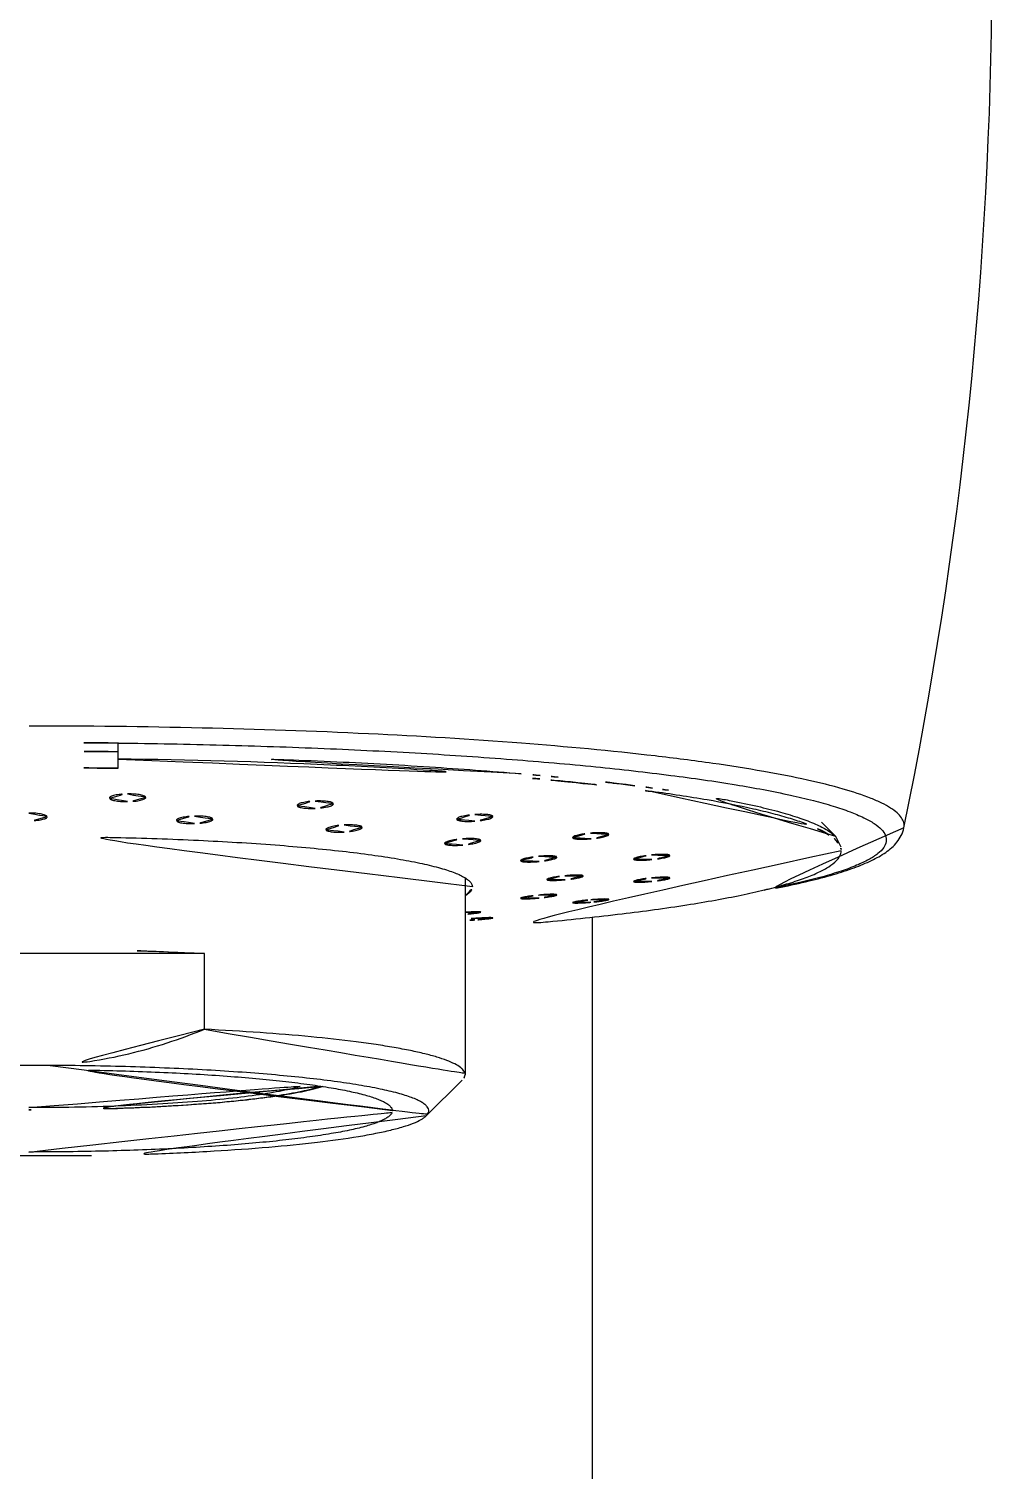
# Model space of a CAD drawing. Extents: x 16296671794 to 16296673174, y -37409618104 to -37409617131.
# Drawn here: x 16296672569.08 to 16296672595.58, y -37409617323.59 to -37409617283.7 of the extents above; entities that cross this region are included whole.
import ezdxf

# ---------------------------------------------------------------- set-up
doc = ezdxf.new("R2010")
doc.units = 0
doc.header["$LTSCALE"] = 10
doc.header["$MEASUREMENT"] = 0
for name, color, linetype in [('3100755', 7, 'CONTINUOUS'), ('3100755_1_1', 7, 'CONTINUOUS'), ('3500S01', 7, 'CONTINUOUS'), ('COLOR12', 7, 'CONTINUOUS')]:
    doc.layers.add(name, color=color, linetype=linetype)

msp = doc.modelspace()

# ---------------------------------------------------------------- linework, layer by layer
at = {"layer": '3100755', "color": 9, "linetype": 'Continuous'}
for p, q in [((16296672569.075399, -37409617313.432137), (16296672569.096479, -37409617313.432137)), ((16296672569.096479, -37409617313.432137), (16296672569.117559, -37409617313.432137)), ((16296672569.117559, -37409617313.432137), (16296672569.138639, -37409617313.432121))]:
    msp.add_line(p, q, dxfattribs=at)
at = {"layer": '3100755', "color": 7, "linetype": 'Continuous'}
msp.add_line((16296672569.138691, -37409617313.435349), (16296672569.075399, -37409617313.435379), dxfattribs=at)
for points, knots in [([(16296672569.075399, -37409617313.375351), (16296672569.91263, -37409617313.375351), (16296672571.14238, -37409617313.354118), (16296672572.73175, -37409617313.279152), (16296672573.804831, -37409617313.204247), (16296672574.757839, -37409617313.111542), (16296672575.46493, -37409617313.017723), (16296672575.95191, -37409617312.932907), (16296672576.253901, -37409617312.869919), (16296672576.51038, -37409617312.804649), (16296672576.664511, -37409617312.755417), (16296672576.733141, -37409617312.729637)], [0, 0, 0, 0, 0.325940725, 0.478672712, 0.619412095, 0.744671967, 0.851393588, 0.896998827, 0.937086136, 0.971460009, 1, 1, 1, 1]), ([(16296672577.15225, -37409617312.795509), (16296672577.06212, -37409617312.822166), (16296672576.86894, -37409617312.87281), (16296672576.55884, -37409617312.940033), (16296672576.211679, -37409617313.003433), (16296672575.677311, -37409617313.086533), (16296672574.924471, -37409617313.178146), (16296672573.92971, -37409617313.268341), (16296672572.829309, -37409617313.340897), (16296672571.220961, -37409617313.413383), (16296672569.98101, -37409617313.434639), (16296672569.138691, -37409617313.435349)], [0, 0, 0, 0, 0.035000212, 0.074330733, 0.118137045, 0.166398046, 0.275699621, 0.400483612, 0.538315601, 0.686329618, 1, 1, 1, 1])]:
    msp.add_open_spline(points, degree=3, knots=knots, dxfattribs=at)
at = {"layer": '3100755', "color": 9, "linetype": 'Continuous'}
msp.add_open_spline([(16296672577.09535, -37409617312.78656), (16296672577.01646, -37409617312.812073), (16296672576.842751, -37409617312.861076), (16296672576.558189, -37409617312.926628), (16296672576.229891, -37409617312.989708), (16296672575.71126, -37409617313.073967), (16296672574.96907, -37409617313.167427), (16296672573.97863, -37409617313.25985), (16296672572.87351, -37409617313.334549), (16296672571.247881, -37409617313.40947), (16296672569.992439, -37409617313.431396), (16296672569.138639, -37409617313.432121)], degree=3, knots=[0, 0, 0, 0, 0.031087563, 0.067623262, 0.109464927, 0.156411523, 0.264608051, 0.389860638, 0.529343953, 0.679872659, 1, 1, 1, 1], dxfattribs=at)
at = {"layer": '3100755_1_1', "color": 7, "linetype": 'Continuous'}
for p, q in [((16296672581.075399, -37409617307.060028), (16296672581.075399, -37409617312.466713)), ((16296672573.906059, -37409617309.132637), (16296672564.24474, -37409617309.132637)), ((16296672573.906059, -37409617311.219048), (16296672573.906059, -37409617309.132637)), ((16296672569.65447, -37409617312.21257), (16296672568.49633, -37409617312.21257)), ((16296672580.003281, -37409617313.603073), (16296672580.996731, -37409617312.62252)), ((16296672567.358919, -37409617314.694321), (16296672570.79187, -37409617314.694321))]:
    msp.add_line(p, q, dxfattribs=at)
msp.add_arc((16296672569.152491, -37409617407.027901), 98.010607, 87.22006588, 90.0450246, dxfattribs=at)
for points, knots in [([(16296672573.906059, -37409617311.219048), (16296672573.566919, -37409617311.354683), (16296672572.879881, -37409617311.604927), (16296672571.8253, -37409617311.907852), (16296672570.74791, -37409617312.118088), (16296672570.019501, -37409617312.193481), (16296672569.65447, -37409617312.21257)], [0, 0, 0, 0, 0.249905791, 0.499868901, 0.749917598, 1, 1, 1, 1]), ([(16296672573.906059, -37409617311.219048), (16296672574.41704, -37409617311.244568), (16296672575.39506, -37409617311.302559), (16296672576.7852, -37409617311.416237), (16296672577.847151, -37409617311.532158), (16296672578.60881, -37409617311.636993), (16296672579.10807, -37409617311.716782), (16296672579.55504, -37409617311.800293), (16296672579.94746, -37409617311.887047), (16296672580.283369, -37409617311.976509), (16296672580.56139, -37409617312.068092), (16296672580.780279, -37409617312.161217), (16296672580.923241, -37409617312.24511), (16296672581.003799, -37409617312.315331), (16296672581.044411, -37409617312.364708), (16296672581.06955, -37409617312.4151), (16296672581.07539, -37409617312.450081), (16296672581.07539, -37409617312.466713)], [0, 0, 0, 0, 0.207293019, 0.396929211, 0.565084679, 0.640043389, 0.708426696, 0.76991917, 0.8242526, 0.871226547, 0.910717681, 0.942737546, 0.967521348, 0.977428665, 0.985903734, 0.993265066, 1, 1, 1, 1]), ([(16296672569.65447, -37409617312.21257), (16296672570.39271, -37409617312.217003), (16296672571.487579, -37409617312.235947), (16296672572.925039, -37409617312.287552), (16296672573.95067, -37409617312.337852), (16296672574.925631, -37409617312.399651), (16296672575.83976, -37409617312.472282), (16296672576.68359, -37409617312.554916), (16296672577.44836, -37409617312.646667), (16296672578.126221, -37409617312.746422), (16296672578.71019, -37409617312.853073), (16296672579.13426, -37409617312.950996), (16296672579.42111, -37409617313.034187), (16296672579.59745, -37409617313.094131), (16296672579.74666, -37409617313.154877), (16296672579.868509, -37409617313.216331), (16296672579.96306, -37409617313.278427), (16296672580.030519, -37409617313.341591), (16296672580.07089, -37409617313.40757), (16296672580.079729, -37409617313.477623), (16296672580.05455, -37409617313.545937), (16296672580.022381, -37409617313.584213), (16296672580.00322, -37409617313.603111)], [0, 0, 0, 0, 0.205048838, 0.304105976, 0.399500691, 0.490250166, 0.575432142, 0.654187663, 0.7257276, 0.789350919, 0.844458833, 0.890573851, 0.910155384, 0.927390833, 0.942282627, 0.954867216, 0.965240655, 0.973601407, 0.98036247, 0.986301604, 0.992521756, 1, 1, 1, 1]), ([(16296672579.07539, -37409617313.460243), (16296672579.07539, -37409617313.441223), (16296672579.065611, -37409617313.399857), (16296672579.02598, -37409617313.342987), (16296672578.96361, -37409617313.28788), (16296672578.878309, -37409617313.233597), (16296672578.769991, -37409617313.179863), (16296672578.638639, -37409617313.126694), (16296672578.48443, -37409617313.074226), (16296672578.23527, -37409617313.001511), (16296672577.86857, -37409617312.915627), (16296672577.365009, -37409617312.821762), (16296672576.781839, -37409617312.733597), (16296672576.12463, -37409617312.652077), (16296672575.39962, -37409617312.578079), (16296672574.61377, -37409617312.51236), (16296672573.77462, -37409617312.455589), (16296672572.573271, -37409617312.391449), (16296672571.001829, -37409617312.33844), (16296672569.72576, -37409617312.324417), (16296672569.075399, -37409617312.324417)], [0, 0, 0, 0, 0.00559185, 0.012093035, 0.020102368, 0.029938429, 0.041756741, 0.055633339, 0.071600387, 0.089658568, 0.131976168, 0.182332597, 0.240330541, 0.305466465, 0.377151212, 0.454724822, 0.53746264, 0.624588154, 0.808660907, 1, 1, 1, 1]), ([(16296672581.07539, -37409617312.466713), (16296672581.07539, -37409617312.49353), (16296672581.05855, -37409617312.553162), (16296672581.01988, -37409617312.599663), (16296672580.996719, -37409617312.62252)], [0, 0, 0, 0, 0.451863276, 1, 1, 1, 1]), ([(16296672569.075399, -37409617314.596039), (16296672569.72576, -37409617314.596039), (16296672571.00182, -37409617314.582024), (16296672572.57325, -37409617314.529007), (16296672573.774599, -37409617314.464867), (16296672574.61376, -37409617314.408096), (16296672575.399611, -37409617314.342392), (16296672576.12462, -37409617314.268379), (16296672576.78183, -37409617314.186859), (16296672577.365, -37409617314.098701), (16296672577.868561, -37409617314.004829), (16296672578.23526, -37409617313.918953), (16296672578.484421, -37409617313.846237), (16296672578.63863, -37409617313.793777), (16296672578.769991, -37409617313.740623), (16296672578.878309, -37409617313.686859), (16296672578.9636, -37409617313.632584), (16296672579.02598, -37409617313.577477), (16296672579.065611, -37409617313.520607), (16296672579.07539, -37409617313.47924), (16296672579.07539, -37409617313.460243)], [0, 0, 0, 0, 0.191338267, 0.375410317, 0.462535597, 0.545273403, 0.622847245, 0.694532265, 0.75966846, 0.817666635, 0.868023208, 0.910340926, 0.9283992, 0.944366323, 0.95824298, 0.970061385, 0.979897515, 0.987906897, 0.994408136, 1, 1, 1, 1]), ([(16296672580.00322, -37409617313.603111), (16296672579.984631, -37409617313.621452), (16296672579.940269, -37409617313.657639), (16296672579.826521, -37409617313.729012), (16296672579.637529, -37409617313.813843), (16296672579.357519, -37409617313.907944), (16296672579.01033, -37409617313.999672), (16296672578.598129, -37409617314.088333), (16296672577.92765, -37409617314.208031), (16296672576.948441, -37409617314.340279), (16296672575.62351, -37409617314.470833), (16296672574.126551, -37409617314.576157), (16296672572.49682, -37409617314.653343), (16296672571.370211, -37409617314.683937), (16296672570.79187, -37409617314.694321)], [0, 0, 0, 0, 0.00839015, 0.01831172, 0.043085111, 0.074698714, 0.113177859, 0.158401682, 0.210147449, 0.331991351, 0.475778407, 0.637883485, 0.814137258, 1, 1, 1, 1])]:
    msp.add_open_spline(points, degree=3, knots=knots, dxfattribs=at)
at = {"layer": '3500S01', "color": 9, "linetype": 'Continuous'}
msp.add_line((16296672589.649229, -37409617307.320236), (16296672589.608379, -37409617307.328468), dxfattribs=at)
at = {"layer": '3500S01', "color": 7, "linetype": 'Continuous'}
msp.add_line((16296672584.575399, -37409617308.134117), (16296672584.575399, -37409617323.592567), dxfattribs=at)
for centre, radius, start, end in [((16296672477.242371, -37409617281.84581), 118.333027, 348.38245005, 11.14132538), ((16296672569.07793, -37409617491.710564), 188.143786, 89.25171886, 90.00076498)]:
    msp.add_arc(centre, radius, start, end, dxfattribs=at)
at = {"layer": '3500S01', "color": 9, "linetype": 'Continuous'}
for centre, radius, start, end in [((16296672569.077089, -37409617510.002007), 206.672905, 89.31882421, 90.00043713), ((16296672584.153749, -37409617280.144173), 27.726143, 280.7017177, 281.3459387)]:
    msp.add_arc(centre, radius, start, end, dxfattribs=at)
for points, knots in [([(16296672593.15122, -37409617305.675262), (16296672593.16037, -37409617305.630783), (16296672593.158689, -37409617305.531853), (16296672593.088261, -37409617305.388924), (16296672592.95986, -37409617305.252853), (16296672592.775089, -37409617305.119507), (16296672592.533331, -37409617304.987663), (16296672592.102579, -37409617304.799881), (16296672591.417879, -37409617304.579224), (16296672590.429119, -37409617304.337318), (16296672589.229811, -37409617304.10611), (16296672587.83144, -37409617303.888718), (16296672585.61261, -37409617303.606773), (16296672582.45611, -37409617303.316467), (16296672578.30098, -37409617303.065697), (16296672573.78137, -37409617302.910896), (16296672570.664989, -37409617302.876129), (16296672569.07583, -37409617302.876129)], [0, 0, 0, 0, 0.005533986, 0.011600593, 0.018985745, 0.028132125, 0.039261922, 0.052482435, 0.085339975, 0.126751343, 0.176477059, 0.234119946, 0.299170265, 0.448997472, 0.620269247, 0.806354187, 1, 1, 1, 1]), ([(16296672571.53404, -37409617303.343712), (16296672572.49254, -37409617303.355118), (16296672574.382271, -37409617303.390831), (16296672577.16151, -37409617303.484222), (16296672579.81715, -37409617303.615402), (16296672582.30908, -37409617303.782249), (16296672584.599319, -37409617303.982063), (16296672586.653111, -37409617304.211388), (16296672588.439301, -37409617304.466537), (16296672589.745541, -37409617304.707558), (16296672590.63448, -37409617304.916321), (16296672591.182051, -37409617305.068039), (16296672591.64584, -37409617305.222908), (16296672592.0245, -37409617305.380157), (16296672592.31806, -37409617305.539421), (16296672592.526711, -37409617305.701271), (16296672592.65447, -37409617305.871986), (16296672592.681101, -37409617306.061478), (16296672592.594521, -37409617306.241592), (16296672592.4224, -37409617306.405472), (16296672592.167299, -37409617306.565933), (16296672591.827049, -37409617306.723991), (16296672591.40151, -37409617306.880074), (16296672590.8915, -37409617307.033249), (16296672590.298651, -37409617307.182983), (16296672589.87455, -37409617307.274643), (16296672589.649229, -37409617307.320236)], [0, 0, 0, 0, 0.114987318, 0.226718605, 0.333566905, 0.433925708, 0.526297047, 0.609321307, 0.681792067, 0.742704393, 0.768579277, 0.791306103, 0.810842268, 0.827196957, 0.840441462, 0.850779102, 0.858719691, 0.865389968, 0.87256881, 0.881734952, 0.893631942, 0.908570583, 0.926668289, 0.947960489, 0.972422894, 1, 1, 1, 1])]:
    msp.add_open_spline(points, degree=3, knots=knots, dxfattribs=at)
at = {"layer": '3500S01', "color": 7, "linetype": 'Continuous'}
msp.add_open_spline([(16296672593.15122, -37409617305.675278), (16296672593.13595, -37409617305.74955), (16296672593.08634, -37409617305.890984), (16296672592.925739, -37409617306.131081), (16296672592.6511, -37409617306.37146), (16296672592.245371, -37409617306.591087), (16296672591.762449, -37409617306.789932), (16296672591.18582, -37409617306.974747), (16296672590.511801, -37409617307.150909), (16296672589.739389, -37409617307.319794), (16296672589.19014, -37409617307.421959), (16296672588.899481, -37409617307.472397)], degree=3, knots=[0, 0, 0, 0, 0.047421339, 0.092369685, 0.179414597, 0.272289026, 0.379973287, 0.505640474, 0.650670815, 0.815512699, 1, 1, 1, 1], dxfattribs=at)
at = {"layer": 'COLOR12', "color": 7, "linetype": 'Continuous'}
for p, q in [((16296672571.5254, -37409617304.038223), (16296672571.5254, -37409617303.332527)), ((16296672590.8815, -37409617305.525047), (16296672591.27887, -37409617305.917259)), ((16296672591.4254, -37409617306.207474), (16296672591.27887, -37409617305.917259)), ((16296672583.094469, -37409617307.526878), (16296672583.103479, -37409617307.526016)), ((16296672583.11227, -37409617307.608559), (16296672583.103479, -37409617307.609383))]:
    msp.add_line(p, q, dxfattribs=at)
for centre, radius, start, end in [((16296672569.07666, -37409617489.422638), 185.400588, 89.24319554, 90.00043713), ((16296672574.21907, -37409617401.38253), 97.457734, 84.75332083, 85.05920507), ((16296672574.32584, -37409617400.085983), 96.255794, 84.74551428, 85.05524784), ((16296672574.80393, -37409617394.984253), 91.032781, 84.43805543, 84.75153965), ((16296672574.91544, -37409617393.707039), 89.849664, 84.42992182, 84.74740431), ((16296672576.891251, -37409617374.415314), 70.457307, 82.77928643, 84.50623618), ((16296672578.709999, -37409617359.889847), 55.818448, 82.2505249, 82.7573269), ((16296672578.55003, -37409617361.205963), 57.045659, 82.2681452, 82.7645923), ((16296672579.52429, -37409617353.936371), 49.809545, 81.7450834, 82.2552401), ((16296672581.23214, -37409617308.862373), 2.891111, 94.4383756, 94.8045903), ((16296672580.772129, -37409617303.226013), 2.934535, 274.6180706, 274.9869709), ((16296672584.802231, -37409617308.934311), 3.123777, 94.9190867, 95.2496574), ((16296672584.252991, -37409617302.795113), 3.197334, 275.0488674, 275.3758862), ((16296672583.41604, -37409617309.854568), 3.40854, 95.2612728, 95.5454599), ((16296672586.575569, -37409617310.20388), 3.798496, 95.4955043, 95.7267737), ((16296672585.82848, -37409617302.603317), 3.966976, 275.544916, 275.7659856), ((16296672582.77132, -37409617303.07177), 3.548012, 275.3719284, 275.6469364), ((16296672584.24156, -37409617311.247063), 4.274246, 95.5875419, 95.7668554), ((16296672583.383671, -37409617302.591377), 4.536882, 275.5874331, 275.754916), ((16296672586.689671, -37409617311.977226), 4.945673, 95.5448072, 95.6749263), ((16296672585.71147, -37409617301.952583), 5.2244, 275.4953955, 275.6167284), ((16296672582.008261, -37409617317.761421), 9.61726, 93.9623631, 95.5887383)]:
    msp.add_arc(centre, radius, start, end, dxfattribs=at)
for points, knots in [([(16296672582.622681, -37409617304.188431), (16296672581.782669, -37409617304.115723), (16296672580.03476, -37409617303.986298), (16296672576.336399, -37409617303.786652), (16296672573.47633, -37409617303.708672), (16296672571.5254, -37409617303.684227)], [0, 0, 0, 0, 0.227658187, 0.473192927, 1, 1, 1, 1]), ([(16296672571.5254, -37409617303.783577), (16296672573.47438, -37409617303.807999), (16296672576.33172, -37409617303.885872), (16296672580.026739, -37409617304.085167), (16296672581.77327, -37409617304.21434), (16296672582.61268, -37409617304.286919)], [0, 0, 0, 0, 0.526757203, 0.772299784, 1, 1, 1, 1]), ([(16296672583.627041, -37409617304.380058), (16296672583.811171, -37409617304.397987), (16296672584.51453, -37409617304.468788), (16296672585.21698, -37409617304.548798), (16296672585.73473, -37409617304.614548)], [0, 0, 0, 0, 0.26170739, 1, 1, 1, 1]), ([(16296672571.28956, -37409617304.856857), (16296672571.289551, -37409617304.849289), (16296672571.300501, -37409617304.831123), (16296672571.33144, -37409617304.812927), (16296672571.377769, -37409617304.794739), (16296672571.439529, -37409617304.77887), (16296672571.51449, -37409617304.765182), (16296672571.632389, -37409617304.750618), (16296672571.72551, -37409617304.745682), (16296672571.789539, -37409617304.744743)], [0, 0, 0, 0, 0.043060549, 0.108887554, 0.203126075, 0.324945973, 0.470817047, 0.636018182, 1, 1, 1, 1]), ([(16296672571.789539, -37409617304.954987), (16296672571.72562, -37409617304.956001), (16296672571.63258, -37409617304.953857), (16296672571.514629, -37409617304.942574), (16296672571.43961, -37409617304.931023), (16296672571.377939, -37409617304.91655), (16296672571.336189, -37409617304.901863), (16296672571.31172, -37409617304.888069), (16296672571.29682, -37409617304.876556), (16296672571.28956, -37409617304.864357), (16296672571.28956, -37409617304.856857)], [0, 0, 0, 0, 0.364910206, 0.530341783, 0.676224827, 0.797818392, 0.891633442, 0.927811737, 0.957185645, 1, 1, 1, 1]), ([(16296672571.789539, -37409617304.744743), (16296672571.853439, -37409617304.743782), (16296672571.946449, -37409617304.745911), (16296672572.06439, -37409617304.756958), (16296672572.1394, -37409617304.768272), (16296672572.20108, -37409617304.782463), (16296672572.242849, -37409617304.796913), (16296672572.26733, -37409617304.810539), (16296672572.28223, -37409617304.821922), (16296672572.289511, -37409617304.834053), (16296672572.28952, -37409617304.841507)], [0, 0, 0, 0, 0.365156212, 0.53068221, 0.676627582, 0.798231972, 0.8919738, 0.928084669, 0.957371434, 1, 1, 1, 1]), ([(16296672572.28952, -37409617304.841507), (16296672572.28953, -37409617304.849083), (16296672572.278549, -37409617304.867233), (16296672572.24765, -37409617304.885498), (16296672572.20133, -37409617304.903862), (16296672572.13958, -37409617304.919983), (16296672572.064619, -37409617304.933937), (16296672571.946711, -37409617304.948883), (16296672571.853571, -37409617304.953979), (16296672571.789539, -37409617304.954987)], [0, 0, 0, 0, 0.042984049, 0.108862002, 0.203171453, 0.325037762, 0.470936783, 0.636135195, 1, 1, 1, 1]), ([(16296672576.45216, -37409617305.062088), (16296672576.452141, -37409617305.054672), (16296672576.4634, -37409617305.036819), (16296672576.49412, -37409617305.018669), (16296672576.540461, -37409617304.999817), (16296672576.60219, -37409617304.982803), (16296672576.67713, -37409617304.967484), (16296672576.79493, -37409617304.950081), (16296672576.88806, -37409617304.942642), (16296672576.952141, -37409617304.939873)], [0, 0, 0, 0, 0.042068189, 0.107870584, 0.202437711, 0.324626976, 0.470782941, 0.636132829, 1, 1, 1, 1]), ([(16296672576.952141, -37409617304.939873), (16296672577.015909, -37409617304.937103), (16296672577.10878, -37409617304.936432), (16296672577.226761, -37409617304.943558), (16296672577.30179, -37409617304.952171), (16296672577.36348, -37409617304.963913), (16296672577.4053, -37409617304.976433), (16296672577.42988, -37409617304.988747), (16296672577.44471, -37409617304.999039), (16296672577.45211, -37409617305.010551), (16296672577.45211, -37409617305.017639)], [0, 0, 0, 0, 0.367490551, 0.533853041, 0.680286818, 0.801916195, 0.895085657, 0.930650405, 0.959204653, 1, 1, 1, 1]), ([(16296672586.22473, -37409617304.678917), (16296672586.731001, -37409617304.747719), (16296672587.66441, -37409617304.88797), (16296672588.77426, -37409617305.09996), (16296672589.53602, -37409617305.281952), (16296672590.011641, -37409617305.414467), (16296672590.419991, -37409617305.549507), (16296672590.666401, -37409617305.648781), (16296672590.777201, -37409617305.699898)], [0, 0, 0, 0, 0.327654762, 0.60521471, 0.724283746, 0.829839612, 0.921745644, 1, 1, 1, 1]), ([(16296672591.27886, -37409617305.917259), (16296672591.2111, -37409617305.850357), (16296672591.030279, -37409617305.722092), (16296672590.69442, -37409617305.555977), (16296672590.25861, -37409617305.391899), (16296672589.72434, -37409617305.230972), (16296672589.093281, -37409617305.074028), (16296672588.069731, -37409617304.859543), (16296672587.251289, -37409617304.726418), (16296672586.6758, -37409617304.642899)], [0, 0, 0, 0, 0.059292467, 0.136615899, 0.23305317, 0.348866579, 0.483935831, 0.637871913, 1, 1, 1, 1]), ([(16296672569.075399, -37409617305.269691), (16296672569.13936, -37409617305.269691), (16296672569.23243, -37409617305.273239), (16296672569.350349, -37409617305.286072), (16296672569.42532, -37409617305.29866), (16296672569.487089, -37409617305.313629), (16296672569.533409, -37409617305.331146), (16296672569.564449, -37409617305.348938), (16296672569.575371, -37409617305.36702), (16296672569.57538, -37409617305.374573)], [0, 0, 0, 0, 0.364475106, 0.529792386, 0.675664997, 0.797364987, 0.891379835, 0.956968227, 1, 1, 1, 1]), ([(16296672569.57538, -37409617305.374573), (16296672569.57539, -37409617305.382141), (16296672569.56448, -37409617305.400291), (16296672569.533501, -37409617305.418282), (16296672569.487181, -37409617305.436081), (16296672569.425421, -37409617305.451378), (16296672569.350439, -37409617305.464279), (16296672569.232491, -37409617305.477493), (16296672569.139391, -37409617305.481163), (16296672569.075399, -37409617305.481163)], [0, 0, 0, 0, 0.043086373, 0.108783025, 0.20287853, 0.3246047, 0.470461171, 0.635724129, 1, 1, 1, 1]), ([(16296672573.133421, -37409617305.471802), (16296672573.133421, -37409617305.464272), (16296672573.14448, -37409617305.446182), (16296672573.175341, -37409617305.427872), (16296672573.22167, -37409617305.409264), (16296672573.283421, -37409617305.392731), (16296672573.35837, -37409617305.378159), (16296672573.476219, -37409617305.362099), (16296672573.569349, -37409617305.355888), (16296672573.6334, -37409617305.354012)], [0, 0, 0, 0, 0.042764351, 0.108681603, 0.203109739, 0.325091403, 0.471049913, 0.636250267, 1, 1, 1, 1]), ([(16296672573.6334, -37409617305.354012), (16296672573.697241, -37409617305.352142), (16296672573.790171, -37409617305.352859), (16296672573.908131, -37409617305.361961), (16296672573.98315, -37409617305.371948), (16296672574.04483, -37409617305.384941), (16296672574.08663, -37409617305.398468), (16296672574.11116, -37409617305.411491), (16296672574.12604, -37409617305.422371), (16296672574.133369, -37409617305.434227), (16296672574.133381, -37409617305.441528)], [0, 0, 0, 0, 0.366226498, 0.532128209, 0.678280705, 0.799871888, 0.893330762, 0.929187941, 0.958146973, 1, 1, 1, 1]), ([(16296672576.952141, -37409617305.140663), (16296672576.888371, -37409617305.143562), (16296672576.7955, -37409617305.144386), (16296672576.677521, -37409617305.137253), (16296672576.602489, -37409617305.128532), (16296672576.5408, -37409617305.116592), (16296672576.49898, -37409617305.103851), (16296672576.474409, -37409617305.091347), (16296672576.459551, -37409617305.080872), (16296672576.452169, -37409617305.069237), (16296672576.45216, -37409617305.062088)], [0, 0, 0, 0, 0.367147134, 0.533354776, 0.679663701, 0.801234414, 0.894469194, 0.930119055, 0.958809046, 1, 1, 1, 1]), ([(16296672577.45211, -37409617305.017639), (16296672577.45211, -37409617305.025002), (16296672577.44075, -37409617305.042717), (16296672577.410061, -37409617305.060753), (16296672577.363701, -37409617305.079613), (16296672577.301979, -37409617305.096748), (16296672577.227039, -37409617305.112267), (16296672577.109289, -37409617305.13002), (16296672577.01619, -37409617305.137733), (16296672576.952141, -37409617305.140663)], [0, 0, 0, 0, 0.04178825, 0.107537718, 0.202174313, 0.324473637, 0.470732358, 0.63614426, 1, 1, 1, 1]), ([(16296672580.843731, -37409617305.437073), (16296672580.843719, -37409617305.430077), (16296672580.855591, -37409617305.413193), (16296672580.904671, -37409617305.385689), (16296672581.00625, -37409617305.355293), (16296672581.16083, -37409617305.327507), (16296672581.279659, -37409617305.315399), (16296672581.3437, -37409617305.311058)], [0, 0, 0, 0, 0.039755774, 0.104891691, 0.322059022, 0.634899553, 1, 1, 1, 1]), ([(16296672581.3437, -37409617305.311058), (16296672581.40733, -37409617305.30674), (16296672581.50001, -37409617305.30352), (16296672581.61796, -37409617305.306702), (16296672581.69297, -37409617305.312431), (16296672581.75466, -37409617305.321404), (16296672581.79653, -37409617305.331558), (16296672581.82128, -37409617305.342163), (16296672581.835899, -37409617305.350853), (16296672581.843679, -37409617305.361328), (16296672581.843679, -37409617305.367844)], [0, 0, 0, 0, 0.370392857, 0.537896625, 0.685111219, 0.806995151, 0.899677684, 0.934609491, 0.962205009, 1, 1, 1, 1]), ([(16296672581.843679, -37409617305.367844), (16296672581.843691, -37409617305.374748), (16296672581.831699, -37409617305.391441), (16296672581.78264, -37409617305.418571), (16296672581.681061, -37409617305.448883), (16296672581.526541, -37409617305.476868), (16296672581.40773, -37409617305.489319), (16296672581.3437, -37409617305.493843)], [0, 0, 0, 0, 0.039336979, 0.104310129, 0.321545962, 0.634658942, 1, 1, 1, 1]), ([(16296672573.6334, -37409617305.560677), (16296672573.569559, -37409617305.562683), (16296672573.476589, -37409617305.562042), (16296672573.358601, -37409617305.552788), (16296672573.283581, -37409617305.542587), (16296672573.221889, -37409617305.529289), (16296672573.180111, -37409617305.515472), (16296672573.1556, -37409617305.502243), (16296672573.14072, -37409617305.49115), (16296672573.13343, -37409617305.479172), (16296672573.133421, -37409617305.471802)], [0, 0, 0, 0, 0.365884465, 0.531641751, 0.677686386, 0.799235908, 0.892767236, 0.928711868, 0.957799245, 1, 1, 1, 1]), ([(16296672574.133381, -37409617305.441528), (16296672574.13339, -37409617305.44902), (16296672574.122259, -37409617305.467033), (16296672574.091459, -37409617305.485313), (16296672574.04513, -37409617305.504051), (16296672573.9834, -37409617305.520813), (16296672573.908449, -37409617305.535683), (16296672573.790609, -37409617305.552177), (16296672573.69746, -37409617305.558678), (16296672573.6334, -37409617305.560677)], [0, 0, 0, 0, 0.042523135, 0.10841869, 0.202909944, 0.324968508, 0.471007231, 0.636263311, 1, 1, 1, 1]), ([(16296672577.24526, -37409617305.723602), (16296672577.245251, -37409617305.716362), (16296672577.25679, -37409617305.698914), (16296672577.287359, -37409617305.681168), (16296672577.333731, -37409617305.662323), (16296672577.395439, -37409617305.645073), (16296672577.47036, -37409617305.629227), (16296672577.588091, -37409617305.610786), (16296672577.68117, -37409617305.60231), (16296672577.74523, -37409617305.598717)], [0, 0, 0, 0, 0.04110662, 0.106672873, 0.20133542, 0.323757339, 0.470183477, 0.635782663, 1, 1, 1, 1]), ([(16296672577.74523, -37409617305.791473), (16296672577.68154, -37409617305.795242), (16296672577.58876, -37409617305.797478), (16296672577.47077, -37409617305.792458), (16296672577.395741, -37409617305.785263), (16296672577.33404, -37409617305.774727), (16296672577.292179, -37409617305.763161), (16296672577.26755, -37409617305.751457), (16296672577.25276, -37409617305.741707), (16296672577.24526, -37409617305.730507), (16296672577.24526, -37409617305.723602)], [0, 0, 0, 0, 0.368548086, 0.5353024, 0.68196847, 0.803617656, 0.896560606, 0.931884471, 0.960111712, 1, 1, 1, 1]), ([(16296672577.74523, -37409617305.598717), (16296672577.808929, -37409617305.595154), (16296672577.901699, -37409617305.593178), (16296672578.019661, -37409617305.59832), (16296672578.094681, -37409617305.605492), (16296672578.15637, -37409617305.61586), (16296672578.198219, -37409617305.62722), (16296672578.222879, -37409617305.63871), (16296672578.237631, -37409617305.648239), (16296672578.245199, -37409617305.659264), (16296672578.245211, -37409617305.666069)], [0, 0, 0, 0, 0.368896229, 0.53580854, 0.682610672, 0.804345583, 0.897262478, 0.932515711, 0.960609128, 1, 1, 1, 1]), ([(16296672578.245211, -37409617305.666069), (16296672578.24522, -37409617305.673233), (16296672578.23357, -37409617305.690498), (16296672578.20306, -37409617305.708008), (16296672578.156691, -37409617305.726799), (16296672578.09499, -37409617305.744087), (16296672578.02006, -37409617305.760094), (16296672577.902349, -37409617305.77887), (16296672577.80929, -37409617305.787689), (16296672577.74523, -37409617305.791473)], [0, 0, 0, 0, 0.040651784, 0.106062521, 0.200740098, 0.323264817, 0.469835829, 0.635578467, 1, 1, 1, 1]), ([(16296672581.3437, -37409617305.493843), (16296672581.280081, -37409617305.498337), (16296672581.187401, -37409617305.501823), (16296672581.069441, -37409617305.498863), (16296672580.994431, -37409617305.493187), (16296672580.93273, -37409617305.484169), (16296672580.89085, -37409617305.473877), (16296672580.866119, -37409617305.46315), (16296672580.85144, -37409617305.454269), (16296672580.843731, -37409617305.443649), (16296672580.843731, -37409617305.437073)], [0, 0, 0, 0, 0.370138449, 0.537509021, 0.684602654, 0.806407895, 0.899095003, 0.934076804, 0.961775512, 1, 1, 1, 1]), ([(16296672590.777201, -37409617305.699898), (16296672590.865299, -37409617305.74054), (16296672591.022209, -37409617305.820427), (16296672591.16853, -37409617305.919617), (16296672591.228571, -37409617305.970657)], [0, 0, 0, 0, 0.551815587, 1, 1, 1, 1]), ([(16296672581.2754, -37409617307.300346), (16296672581.2754, -37409617307.277184), (16296672581.263451, -37409617307.226723), (16296672581.215111, -37409617307.157349), (16296672581.139021, -37409617307.090088), (16296672581.03496, -37409617307.023857), (16296672580.9028, -37409617306.958282), (16296672580.74255, -37409617306.893417), (16296672580.55442, -37409617306.82943), (16296672580.250441, -37409617306.74073), (16296672579.80307, -37409617306.635933), (16296672579.188709, -37409617306.521423), (16296672578.477249, -37409617306.413872), (16296672577.675449, -37409617306.314407), (16296672576.790939, -37409617306.224121), (16296672575.472151, -37409617306.113876), (16296672573.685659, -37409617306.008087), (16296672571.42564, -37409617305.93174), (16296672569.868839, -37409617305.914673), (16296672569.075399, -37409617305.914673)], [0, 0, 0, 0, 0.005589032, 0.012091012, 0.020101356, 0.029937951, 0.041757095, 0.05563312, 0.071599567, 0.089659111, 0.131975693, 0.182333875, 0.240332453, 0.305467677, 0.377154534, 0.454727949, 0.624589677, 0.808659812, 1, 1, 1, 1]), ([(16296672580.508421, -37409617306.105331), (16296672580.508421, -37409617306.098831), (16296672580.52001, -37409617306.083107), (16296672580.566811, -37409617306.057381), (16296672580.66423, -37409617306.027893), (16296672580.813089, -37409617305.999863), (16296672580.92787, -37409617305.986641), (16296672580.989981, -37409617305.981407)], [0, 0, 0, 0, 0.038409248, 0.102689022, 0.318730398, 0.631656295, 1, 1, 1, 1]), ([(16296672581.0084, -37409617306.151016), (16296672580.94483, -37409617306.156158), (16296672580.852249, -37409617306.160797), (16296672580.73432, -37409617306.159813), (16296672580.65933, -37409617306.155647), (16296672580.59763, -37409617306.148148), (16296672580.55574, -37409617306.139214), (16296672580.53091, -37409617306.129471), (16296672580.51639, -37409617306.121536), (16296672580.50843, -37409617306.111557), (16296672580.508421, -37409617306.105331)], [0, 0, 0, 0, 0.371772276, 0.539799495, 0.687368226, 0.809374128, 0.901842398, 0.936483508, 0.963633127, 1, 1, 1, 1]), ([(16296672581.0084, -37409617305.979927), (16296672581.07198, -37409617305.974998), (16296672581.16457, -37409617305.97068), (16296672581.282499, -37409617305.972038), (16296672581.357479, -37409617305.976349), (16296672581.41917, -37409617305.98391), (16296672581.46104, -37409617305.99279), (16296672581.485889, -37409617306.002403), (16296672581.50034, -37409617306.010178), (16296672581.508369, -37409617306.019981), (16296672581.508381, -37409617306.026138)], [0, 0, 0, 0, 0.372001879, 0.540155676, 0.687844016, 0.809936088, 0.902421303, 0.937026057, 0.964083779, 1, 1, 1, 1]), ([(16296672581.508381, -37409617306.026138), (16296672581.508381, -37409617306.032539), (16296672581.496679, -37409617306.048019), (16296672581.449949, -37409617306.073242), (16296672581.3526, -37409617306.102463), (16296672581.203939, -37409617306.130501), (16296672581.089279, -37409617306.144028), (16296672581.027229, -37409617306.149437)], [0, 0, 0, 0, 0.037915675, 0.101957391, 0.317988963, 0.6312392, 1, 1, 1, 1]), ([(16296672584.034389, -37409617305.945068), (16296672584.03438, -37409617305.938911), (16296672584.04649, -37409617305.924057), (16296672584.0931, -37409617305.899963), (16296672584.19072, -37409617305.87117), (16296672584.339491, -37409617305.843231), (16296672584.4543, -37409617305.829338), (16296672584.51642, -37409617305.823631)], [0, 0, 0, 0, 0.036475941, 0.099996624, 0.316261362, 0.630350475, 1, 1, 1, 1]), ([(16296672584.534361, -37409617305.980042), (16296672584.470831, -37409617305.985657), (16296672584.37833, -37409617305.991226), (16296672584.260429, -37409617305.991989), (16296672584.185471, -37409617305.989258), (16296672584.123779, -37409617305.983231), (16296672584.081909, -37409617305.975647), (16296672584.056959, -37409617305.96701), (16296672584.042681, -37409617305.960098), (16296672584.034389, -37409617305.950912), (16296672584.034389, -37409617305.945068)], [0, 0, 0, 0, 0.373479584, 0.542205575, 0.690298889, 0.81256244, 0.904864701, 0.939175186, 0.965754913, 1, 1, 1, 1]), ([(16296672584.534361, -37409617305.822037), (16296672584.5979, -37409617305.816566), (16296672584.69042, -37409617305.811272), (16296672584.808319, -37409617305.810867), (16296672584.88328, -37409617305.813812), (16296672584.944969, -37409617305.819962), (16296672584.98682, -37409617305.82756), (16296672585.011761, -37409617305.836159), (16296672585.02599, -37409617305.842987), (16296672585.03434, -37409617305.852051), (16296672585.03434, -37409617305.857849)], [0, 0, 0, 0, 0.373593649, 0.542397749, 0.690571008, 0.812896774, 0.905225908, 0.939523863, 0.966055583, 1, 1, 1, 1]), ([(16296672585.03434, -37409617305.857849), (16296672585.034349, -37409617305.86393), (16296672585.02215, -37409617305.878578), (16296672584.97558, -37409617305.902237), (16296672584.877991, -37409617305.930687), (16296672584.72934, -37409617305.958488), (16296672584.614611, -37409617305.972542), (16296672584.55254, -37409617305.978394)], [0, 0, 0, 0, 0.03610087, 0.09942203, 0.31564358, 0.629991205, 1, 1, 1, 1]), ([(16296672591.228571, -37409617305.970657), (16296672591.252729, -37409617305.991203), (16296672591.331591, -37409617306.064468), (16296672591.396811, -37409617306.158638), (16296672591.415871, -37409617306.232727)], [0, 0, 0, 0, 0.293104358, 1, 1, 1, 1]), ([(16296672591.4254, -37409617306.306824), (16296672591.4254, -37409617306.333588), (16296672591.417419, -37409617306.389259), (16296672591.382629, -37409617306.470451), (16296672591.32593, -37409617306.550453), (16296672591.214029, -37409617306.663483), (16296672591.01399, -37409617306.799919), (16296672590.705919, -37409617306.952164), (16296672590.314369, -37409617307.10244), (16296672589.840509, -37409617307.250137), (16296672589.285589, -37409617307.394569), (16296672588.651649, -37409617307.535072), (16296672587.94104, -37409617307.671028), (16296672586.85014, -37409617307.852821), (16296672585.316601, -37409617308.060158), (16296672583.28985, -37409617308.274277), (16296672581.855749, -37409617308.391853), (16296672581.101641, -37409617308.446533)], [0, 0, 0, 0, 0.0074637, 0.015458558, 0.02441908, 0.034655057, 0.059674883, 0.091464544, 0.13037798, 0.176514044, 0.229846562, 0.2902618, 0.357590617, 0.43161681, 0.598703167, 0.789114706, 1, 1, 1, 1]), ([(16296672582.60351, -37409617306.579514), (16296672582.6035, -37409617306.573708), (16296672582.61624, -37409617306.559853), (16296672582.644369, -37409617306.546303), (16296672582.68907, -37409617306.529953), (16296672582.775499, -37409617306.507103), (16296672582.909769, -37409617306.48217), (16296672583.024469, -37409617306.468018), (16296672583.086651, -37409617306.461983)], [0, 0, 0, 0, 0.034421615, 0.097136669, 0.190949711, 0.313774551, 0.6290416, 1, 1, 1, 1]), ([(16296672583.103479, -37409617306.460388), (16296672583.167, -37409617306.454536), (16296672583.28466, -37409617306.446983), (16296672583.423519, -37409617306.446053), (16296672583.513941, -37409617306.453041), (16296672583.55575, -37409617306.459381), (16296672583.580811, -37409617306.466942), (16296672583.59474, -37409617306.472794), (16296672583.60346, -37409617306.48101), (16296672583.60346, -37409617306.48642)], [0, 0, 0, 0, 0.375196852, 0.693283706, 0.815887689, 0.908118458, 0.942136889, 0.968157606, 1, 1, 1, 1]), ([(16296672583.60346, -37409617306.48642), (16296672583.60347, -37409617306.492149), (16296672583.59066, -37409617306.505821), (16296672583.56259, -37409617306.519051), (16296672583.5179, -37409617306.535088), (16296672583.431471, -37409617306.557533), (16296672583.297239, -37409617306.582191), (16296672583.18259, -37409617306.59642), (16296672583.12044, -37409617306.60257)], [0, 0, 0, 0, 0.0340646, 0.096548971, 0.190253025, 0.313076599, 0.628624572, 1, 1, 1, 1]), ([(16296672585.711809, -37409617306.536293), (16296672585.711809, -37409617306.530884), (16296672585.725269, -37409617306.518204), (16296672585.75292, -37409617306.505981), (16296672585.797911, -37409617306.490669), (16296672585.884609, -37409617306.469032), (16296672586.01931, -37409617306.444817), (16296672586.134239, -37409617306.430588), (16296672586.196529, -37409617306.424339)], [0, 0, 0, 0, 0.032187714, 0.094004759, 0.187647764, 0.310768743, 0.627439342, 1, 1, 1, 1]), ([(16296672586.21179, -37409617306.551727), (16296672586.148279, -37409617306.557892), (16296672586.03067, -37409617306.56649), (16296672585.89193, -37409617306.569672), (16296672585.801451, -37409617306.564911), (16296672585.75971, -37409617306.559967), (16296672585.73452, -37409617306.553543), (16296672585.72093, -37409617306.548653), (16296672585.711809, -37409617306.541344), (16296672585.711809, -37409617306.536293)], [0, 0, 0, 0, 0.37675707, 0.695954087, 0.818801966, 0.91092506, 0.944676102, 0.970209339, 1, 1, 1, 1]), ([(16296672586.21179, -37409617306.422836), (16296672586.275299, -37409617306.416733), (16296672586.39291, -37409617306.408363), (16296672586.531651, -37409617306.405647), (16296672586.62212, -37409617306.410767), (16296672586.66386, -37409617306.415871), (16296672586.689051, -37409617306.422379), (16296672586.70262, -37409617306.427292), (16296672586.71176, -37409617306.43457), (16296672586.711769, -37409617306.439613)], [0, 0, 0, 0, 0.376674554, 0.695862058, 0.818740545, 0.910911191, 0.944691261, 0.97024672, 1, 1, 1, 1]), ([(16296672586.711769, -37409617306.439613), (16296672586.711781, -37409617306.444977), (16296672586.69828, -37409617306.457558), (16296672586.670679, -37409617306.469543), (16296672586.625669, -37409617306.484612), (16296672586.53895, -37409617306.505859), (16296672586.404221, -37409617306.529732), (16296672586.28932, -37409617306.54393), (16296672586.22703, -37409617306.550217)], [0, 0, 0, 0, 0.031980578, 0.093634175, 0.187188702, 0.310299667, 0.627149667, 1, 1, 1, 1]), ([(16296672591.415871, -37409617306.232727), (16296672591.41744, -37409617306.238853), (16296672591.422939, -37409617306.263184), (16296672591.4254, -37409617306.288223), (16296672591.4254, -37409617306.306824)], [0, 0, 0, 0, 0.253737793, 1, 1, 1, 1]), ([(16296672583.103479, -37409617306.604202), (16296672583.03997, -37409617306.610184), (16296672582.922331, -37409617306.618088), (16296672582.78347, -37409617306.619583), (16296672582.693041, -37409617306.612923), (16296672582.651211, -37409617306.606697), (16296672582.62616, -37409617306.599152), (16296672582.612181, -37409617306.593269), (16296672582.60351, -37409617306.584953), (16296672582.60351, -37409617306.579514)], [0, 0, 0, 0, 0.375166858, 0.693170507, 0.81571976, 0.90790478, 0.94191502, 0.967951432, 1, 1, 1, 1]), ([(16296672581.090059, -37409617307.540977), (16296672581.118259, -37409617307.522812), (16296672581.16304, -37409617307.490669), (16296672581.216009, -37409617307.439262), (16296672581.25882, -37409617307.38205), (16296672581.2754, -37409617307.331779), (16296672581.2754, -37409617307.300346)], [0, 0, 0, 0, 0.319702965, 0.523394469, 0.700480427, 1, 1, 1, 1]), ([(16296672583.32542, -37409617307.099693), (16296672583.32542, -37409617307.094673), (16296672583.339689, -37409617307.083298), (16296672583.36673, -37409617307.072403), (16296672583.41214, -37409617307.058243), (16296672583.47159, -37409617307.044403), (16296672583.544451, -37409617307.030251), (16296672583.659081, -37409617307.011803), (16296672583.74963, -37409617307.000763), (16296672583.81209, -37409617306.994453)], [0, 0, 0, 0, 0.029943263, 0.090873748, 0.184348064, 0.307775869, 0.456688448, 0.62586382, 1, 1, 1, 1]), ([(16296672583.825399, -37409617307.106712), (16296672583.761869, -37409617307.112923), (16296672583.64427, -37409617307.121964), (16296672583.50565, -37409617307.126556), (16296672583.415131, -37409617307.123589), (16296672583.373501, -37409617307.11985), (16296672583.348169, -37409617307.114517), (16296672583.335039, -37409617307.110558), (16296672583.32543, -37409617307.104347), (16296672583.32542, -37409617307.099693)], [0, 0, 0, 0, 0.378206166, 0.698505206, 0.821648958, 0.913755785, 0.947294095, 0.972387532, 1, 1, 1, 1]), ([(16296672583.825399, -37409617306.993134), (16296672583.88892, -37409617306.986923), (16296672584.006519, -37409617306.978027), (16296672584.145161, -37409617306.973923), (16296672584.23567, -37409617306.977364), (16296672584.2773, -37409617306.981354), (16296672584.302629, -37409617306.986816), (16296672584.315769, -37409617306.990883), (16296672584.325371, -37409617306.997124), (16296672584.32538, -37409617307.001801)], [0, 0, 0, 0, 0.378063187, 0.698289975, 0.821436114, 0.913580889, 0.947156032, 0.972296114, 1, 1, 1, 1]), ([(16296672584.32538, -37409617307.001801), (16296672584.32538, -37409617307.006813), (16296672584.3111, -37409617307.01812), (16296672584.284069, -37409617307.028816), (16296672584.238649, -37409617307.042732), (16296672584.17918, -37409617307.056259), (16296672584.1063, -37409617307.070107), (16296672583.991619, -37409617307.088188), (16296672583.901051, -37409617307.099113), (16296672583.838591, -37409617307.1054)], [0, 0, 0, 0, 0.029856499, 0.09067015, 0.184048328, 0.307423271, 0.456358142, 0.625621469, 1, 1, 1, 1]), ([(16296672585.711821, -37409617307.15284), (16296672585.711809, -37409617307.148193), (16296672585.72698, -37409617307.138344), (16296672585.75326, -37409617307.128723), (16296672585.79917, -37409617307.115929), (16296672585.858749, -37409617307.103241), (16296672585.931999, -37409617307.090088), (16296672586.04711, -37409617307.072693), (16296672586.13797, -37409617307.062019), (16296672586.200621, -37409617307.055794)], [0, 0, 0, 0, 0.027746235, 0.087810447, 0.181078834, 0.304749255, 0.454243443, 0.624213306, 1, 1, 1, 1]), ([(16296672586.21179, -37409617307.152969), (16296672586.14823, -37409617307.159088), (16296672586.05582, -37409617307.166389), (16296672585.93799, -37409617307.171852), (16296672585.86322, -37409617307.173401), (16296672585.801531, -37409617307.172348), (16296672585.76005, -37409617307.16964), (16296672585.73456, -37409617307.165359), (16296672585.721939, -37409617307.162163), (16296672585.711821, -37409617307.15715), (16296672585.711821, -37409617307.15284)], [0, 0, 0, 0, 0.379477317, 0.550703083, 0.700756076, 0.824163285, 0.916281545, 0.949658304, 0.974392339, 1, 1, 1, 1]), ([(16296672586.21179, -37409617307.054703), (16296672586.275351, -37409617307.048531), (16296672586.367769, -37409617307.041237), (16296672586.485609, -37409617307.036003), (16296672586.56039, -37409617307.034683), (16296672586.62208, -37409617307.036011), (16296672586.66357, -37409617307.038948), (16296672586.689039, -37409617307.043411), (16296672586.701691, -37409617307.046707), (16296672586.711769, -37409617307.051826), (16296672586.711769, -37409617307.056168)], [0, 0, 0, 0, 0.379355449, 0.550537366, 0.700551942, 0.823931186, 0.916057549, 0.949456335, 0.974232777, 1, 1, 1, 1]), ([(16296672586.711769, -37409617307.056168), (16296672586.711769, -37409617307.060829), (16296672586.69663, -37409617307.070709), (16296672586.67029, -37409617307.080231), (16296672586.62438, -37409617307.092873), (16296672586.564779, -37409617307.105324), (16296672586.491501, -37409617307.11821), (16296672586.37635, -37409617307.135246), (16296672586.28546, -37409617307.145737), (16296672586.222799, -37409617307.151901)], [0, 0, 0, 0, 0.027814502, 0.087850315, 0.181066189, 0.304691682, 0.454162424, 0.624137264, 1, 1, 1, 1]), ([(16296672583.103479, -37409617307.609383), (16296672583.03986, -37409617307.615227), (16296672582.94735, -37409617307.622383), (16296672582.829651, -37409617307.628349), (16296672582.75456, -37409617307.630371), (16296672582.693871, -37409617307.630531), (16296672582.64612, -37409617307.627724), (16296672582.62076, -37409617307.624969), (16296672582.6035, -37409617307.618896), (16296672582.60351, -37409617307.614906)], [0, 0, 0, 0, 0.380680369, 0.552391243, 0.702819367, 0.826462612, 0.918599589, 0.976209006, 1, 1, 1, 1]), ([(16296672582.60351, -37409617307.614906), (16296672582.60351, -37409617307.613297), (16296672582.606609, -37409617307.609383), (16296672582.61898, -37409617307.602577), (16296672582.64624, -37409617307.593597), (16296672582.691031, -37409617307.582809), (16296672582.7514, -37409617307.571114), (16296672582.82481, -37409617307.559174), (16296672582.940491, -37409617307.543007), (16296672583.03163, -37409617307.53289), (16296672583.094469, -37409617307.526878)], [0, 0, 0, 0, 0.009617464, 0.026404398, 0.085648638, 0.178678092, 0.302505108, 0.452414914, 0.622964322, 1, 1, 1, 1]), ([(16296672583.103479, -37409617307.526016), (16296672583.167089, -37409617307.520042), (16296672583.25959, -37409617307.51281), (16296672583.3773, -37409617307.506989), (16296672583.452379, -37409617307.50518), (16296672583.513121, -37409617307.505287), (16296672583.56081, -37409617307.50843), (16296672583.586361, -37409617307.511414), (16296672583.60347, -37409617307.517792), (16296672583.60346, -37409617307.521843)], [0, 0, 0, 0, 0.380469514, 0.552100054, 0.70247029, 0.826084363, 0.918233866, 0.975929981, 1, 1, 1, 1]), ([(16296672583.60346, -37409617307.521843), (16296672583.60346, -37409617307.523468), (16296672583.600401, -37409617307.527443), (16296672583.587999, -37409617307.534317), (16296672583.56073, -37409617307.543289), (16296672583.515921, -37409617307.55397), (16296672583.455521, -37409617307.565437), (16296672583.38208, -37409617307.57711), (16296672583.266331, -37409617307.592827), (16296672583.17514, -37409617307.602676), (16296672583.11227, -37409617307.608559)], [0, 0, 0, 0, 0.009758327, 0.026606958, 0.08586948, 0.178845949, 0.302593512, 0.452448054, 0.622974586, 1, 1, 1, 1]), ([(16296672584.034389, -37409617307.734337), (16296672584.034389, -37409617307.732918), (16296672584.037861, -37409617307.72953), (16296672584.050289, -37409617307.723907), (16296672584.07827, -37409617307.716026), (16296672584.123859, -37409617307.706612), (16296672584.18552, -37409617307.696182), (16296672584.260361, -37409617307.68544), (16296672584.345751, -37409617307.674782), (16296672584.438231, -37409617307.664688), (16296672584.501949, -37409617307.658623), (16296672584.534361, -37409617307.655746)], [0, 0, 0, 0, 0.0084234, 0.024561844, 0.083305099, 0.17643497, 0.300734014, 0.451322617, 0.622563325, 0.808093262, 1, 1, 1, 1]), ([(16296672584.534361, -37409617307.724907), (16296672584.501921, -37409617307.727707), (16296672584.4382, -37409617307.732773), (16296672584.345659, -37409617307.738899), (16296672584.26033, -37409617307.743248), (16296672584.185591, -37409617307.745743), (16296672584.12406, -37409617307.74617), (16296672584.078529, -37409617307.744987), (16296672584.050579, -37409617307.741859), (16296672584.03791, -37409617307.738693), (16296672584.034389, -37409617307.735657), (16296672584.034389, -37409617307.734337)], [0, 0, 0, 0, 0.194236352, 0.381269684, 0.553201272, 0.703783047, 0.827498882, 0.919583952, 0.97686503, 0.992156999, 1, 1, 1, 1]), ([(16296672584.534361, -37409617307.655746), (16296672584.59803, -37409617307.650131), (16296672584.69051, -37409617307.64315), (16296672584.808359, -37409617307.637131), (16296672584.88311, -37409617307.63475), (16296672584.944651, -37409617307.634506), (16296672584.990219, -37409617307.635933), (16296672585.018141, -37409617307.639267), (16296672585.03087, -37409617307.64267), (16296672585.03434, -37409617307.645813), (16296672585.03434, -37409617307.647163)], [0, 0, 0, 0, 0.381075859, 0.552933281, 0.703460717, 0.827147629, 0.919237199, 0.976583409, 0.991969791, 1, 1, 1, 1]), ([(16296672585.03434, -37409617307.647163), (16296672585.03434, -37409617307.648613), (16296672585.03092, -37409617307.652077), (16296672585.01844, -37409617307.657837), (16296672584.99049, -37409617307.665771), (16296672584.944889, -37409617307.675163), (16296672584.883249, -37409617307.685471), (16296672584.808399, -37409617307.695999), (16296672584.723009, -37409617307.706398), (16296672584.630501, -37409617307.716217), (16296672584.56678, -37409617307.722122), (16296672584.534361, -37409617307.724907)], [0, 0, 0, 0, 0.00859115, 0.024809789, 0.083605621, 0.176699623, 0.300918772, 0.45143542, 0.622624447, 0.808118158, 1, 1, 1, 1]), ([(16296672581.07641, -37409617308.001678), (16296672581.105511, -37409617307.999557), (16296672581.16202, -37409617307.995728), (16296672581.243389, -37409617307.991142), (16296672581.3172, -37409617307.987968), (16296672581.381069, -37409617307.986259), (16296672581.433201, -37409617307.986137), (16296672581.47142, -37409617307.987198), (16296672581.494909, -37409617307.989754), (16296672581.505341, -37409617307.992203), (16296672581.508381, -37409617307.99456), (16296672581.508381, -37409617307.995613)], [0, 0, 0, 0, 0.20162782, 0.391372417, 0.563249454, 0.712037472, 0.833182937, 0.92268568, 0.978090689, 0.992751593, 1, 1, 1, 1]), ([(16296672581.508381, -37409617307.995613), (16296672581.508381, -37409617307.996742), (16296672581.5054, -37409617307.999367), (16296672581.49511, -37409617308.003616), (16296672581.471649, -37409617308.009666), (16296672581.433411, -37409617308.01683), (16296672581.38122, -37409617308.024841), (16296672581.317261, -37409617308.033188), (16296672581.24338, -37409617308.041618), (16296672581.16198, -37409617308.049858), (16296672581.10544, -37409617308.054947), (16296672581.076349, -37409617308.057426)], [0, 0, 0, 0, 0.007724853, 0.023036538, 0.079519431, 0.169737175, 0.291258739, 0.440044667, 0.611459887, 0.800140186, 1, 1, 1, 1]), ([(16296672581.3437, -37409617308.167152), (16296672581.3762, -37409617308.164864), (16296672581.440001, -37409617308.160629), (16296672581.532619, -37409617308.155319), (16296672581.61795, -37409617308.151314), (16296672581.69272, -37409617308.148758), (16296672581.75399, -37409617308.14769), (16296672581.79582, -37409617308.148109), (16296672581.820499, -37409617308.149307), (16296672581.83284, -37409617308.150703), (16296672581.839531, -37409617308.151772), (16296672581.843679, -37409617308.153687), (16296672581.843679, -37409617308.154747)], [0, 0, 0, 0, 0.194837212, 0.382454767, 0.554866341, 0.705804137, 0.829739748, 0.921872687, 0.95491526, 0.97889464, 0.993664333, 1, 1, 1, 1]), ([(16296672581.843679, -37409617308.154747), (16296672581.843679, -37409617308.155884), (16296672581.839649, -37409617308.158142), (16296672581.832911, -37409617308.160332), (16296672581.820629, -37409617308.163338), (16296672581.79598, -37409617308.167999), (16296672581.754169, -37409617308.174156), (16296672581.692789, -37409617308.18161), (16296672581.61791, -37409617308.189407), (16296672581.532511, -37409617308.19722), (16296672581.43992, -37409617308.204727), (16296672581.37615, -37409617308.209328), (16296672581.3437, -37409617308.211533)], [0, 0, 0, 0, 0.006725362, 0.021935485, 0.046299971, 0.079672449, 0.172329209, 0.296626284, 0.447687496, 0.619835486, 0.806619231, 1, 1, 1, 1]), ([(16296672581.3437, -37409617308.211533), (16296672581.319851, -37409617308.21315), (16296672581.229231, -37409617308.218987), (16296672581.13855, -37409617308.223808), (16296672581.071699, -37409617308.226463)], [0, 0, 0, 0, 0.263245807, 1, 1, 1, 1])]:
    msp.add_open_spline(points, degree=3, knots=knots, dxfattribs=at)

doc.saveas('drawing.dxf')
